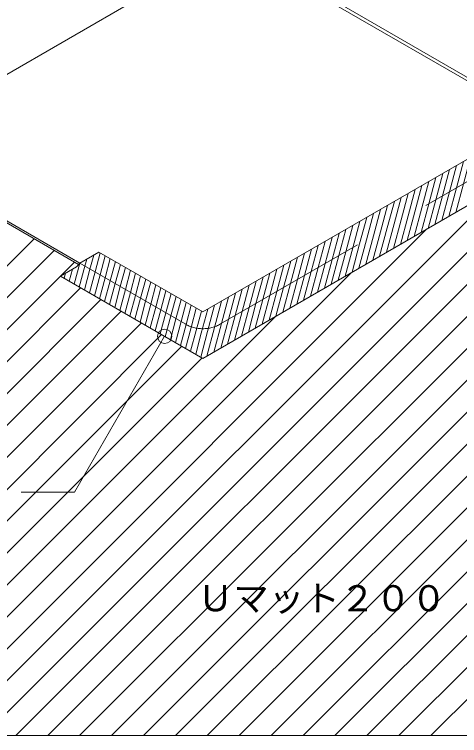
# Model space of a CAD drawing. Units: millimetres, scale not verified. Extents: x -1380 to 1380, y -955 to 955.
# Drawn here: x -178.9 to 71.5, y -507.5 to -101.5 of the extents above; entities that cross this region are included whole.
import ezdxf
from ezdxf.enums import TextEntityAlignment as Align

# ---------------------------------------------------------------- set-up
doc = ezdxf.new("R2010")
doc.units = ezdxf.units.MM
doc.header["$LTSCALE"] = 7
doc.linetypes.add('USER1', pattern=[19.05, 12.7, -6.35])
for name, color, linetype, lineweight in [('0-0_0', 7, 'Continuous', 18), ('0-2_BOUSUI', 1, 'Continuous', 18), ('0-3_MOJI', 7, 'Continuous', 18), ('0-4_HATCH', 9, 'Continuous', 18), ('0-5_KANAMONO', 4, 'Continuous', 18), ('0-6_BUHIN', 7, 'Continuous', 9)]:
    doc.layers.add(name, color=color, linetype=linetype, lineweight=lineweight)
doc.styles.add('ＭＳ ゴシック', font='')
doc.styles.get('ＭＳ ゴシック').set_extended_font_data('MS Gothic')

msp = doc.modelspace()

# ---------------------------------------------------------------- linework, layer by layer
at = {"layer": '0-0_0', "lineweight": 9}
msp.add_lwpolyline([(-690, 387.514), (690, 387.514), (690, -507.486), (-690, -507.486)], close=True, dxfattribs=at)
at = {"layer": '0-2_BOUSUI'}
for points in [[(-131.368, -235.297), (-72.911, -269.047), (153.122, -138.547)], [(-131.368, -235.297), (-142.193, -241.547), (-143.925, -243.647), (-153.018, -248.897), (-72.911, -295.147), (174.772, -152.147)]]:
    msp.add_lwpolyline(points, dxfattribs=at)
at = {"layer": '0-3_MOJI'}
msp.add_lwpolyline([(-94.4, -282.74), (-145.058, -370.483), (-175.058, -370.483)], dxfattribs=at)
msp.add_circle((-94.4, -282.74), 4, dxfattribs=at)
at = {"layer": '0-4_HATCH'}
for p, q in [((-106.316, -507.486), (255.341, -145.829)), ((-178.159, -507.486), (176.299, -153.029)), ((-124.277, -507.486), (231.652, -151.557)), ((-88.356, -507.486), (264.931, -154.2)), ((-160.198, -507.486), (187.686, -159.603)), ((-70.395, -507.486), (276.317, -160.774)), ((-142.237, -507.486), (199.072, -166.177)), ((-52.435, -507.486), (287.704, -167.348)), ((-196.119, -507.486), (137.976, -173.391)), ((-34.474, -507.486), (299.09, -173.922)), ((-16.514, -507.486), (310.477, -180.496)), ((1.447, -507.486), (321.863, -187.07)), ((19.407, -507.486), (333.25, -193.644)), ((-214.08, -507.486), (95.481, -197.926)), ((37.368, -507.486), (344.636, -200.218)), ((55.328, -507.486), (356.023, -206.792)), ((-232.04, -507.486), (52.986, -222.46)), ((-447.566, -507.486), (-167.89, -227.811)), ((-429.606, -507.486), (-156.504, -234.385)), ((-411.645, -507.486), (-145.117, -240.959)), ((-250.001, -507.486), (10.491, -246.995)), ((-150.956, -250.087), (-150.202, -247.271)), ((-148.11, -251.731), (-146.313, -245.026)), ((-393.685, -507.486), (-141.656, -255.457)), ((-375.724, -507.486), (-130.269, -262.031)), ((-357.764, -507.486), (-118.882, -268.605)), ((-267.961, -507.486), (-32.004, -271.529)), ((-339.803, -507.486), (-107.496, -275.179)), ((-321.843, -507.486), (-96.109, -281.753)), ((-303.882, -507.486), (-84.723, -288.327)), ((-285.922, -507.486), (-73.336, -294.901))]:
    msp.add_line(p, q, dxfattribs=at)
for points in [[(69.345, -213.015), (73.656, -196.926), (77.618, -182.139)], [(61.568, -217.505), (65.879, -201.416), (69.841, -186.629)], [(65.457, -215.26), (69.768, -199.171), (73.73, -184.384)], [(57.679, -219.75), (61.99, -203.662), (65.953, -188.874)], [(49.902, -224.241), (54.213, -208.152), (58.176, -193.364)], [(53.791, -221.996), (58.102, -205.907), (62.064, -191.119)], [(42.125, -228.731), (46.436, -212.642), (50.399, -197.854)], [(46.014, -226.486), (50.325, -210.397), (54.287, -195.609)], [(34.348, -233.221), (38.659, -217.132), (42.621, -202.344)], [(38.237, -230.976), (42.548, -214.887), (46.51, -200.099)], [(26.571, -237.711), (30.882, -221.622), (34.844, -206.834)], [(30.459, -235.466), (34.771, -219.377), (38.733, -204.589)], [(22.682, -239.956), (26.993, -223.867), (30.956, -209.079)], [(14.905, -244.446), (19.216, -228.357), (23.179, -213.57)], [(18.794, -242.201), (23.105, -226.112), (27.067, -211.324)], [(7.128, -248.936), (11.439, -232.847), (15.401, -218.06)], [(11.017, -246.691), (15.328, -230.602), (19.29, -215.815)], [(-0.649, -253.426), (3.662, -237.337), (7.624, -222.55)], [(3.24, -251.181), (7.551, -235.092), (11.513, -220.305)], [(-8.426, -257.917), (-4.115, -241.828), (-0.153, -227.04)], [(-4.538, -255.671), (-0.227, -239.583), (3.736, -224.795)], [(-12.315, -260.162), (-8.004, -244.073), (-4.041, -229.285)], [(-20.092, -264.652), (-15.781, -248.563), (-11.818, -233.775)], [(-16.203, -262.407), (-11.892, -246.318), (-7.93, -231.53)], [(-142.417, -255.018), (-139.261, -243.24), (-138.187, -239.234)], [(-139.57, -256.661), (-136.414, -244.883), (-134.299, -236.989)], [(-136.723, -258.305), (-133.567, -246.527), (-130.667, -235.702)], [(-133.877, -259.948), (-130.721, -248.17), (-127.82, -237.345)], [(-131.03, -261.592), (-127.874, -249.814), (-124.974, -238.989)], [(-27.869, -269.142), (-23.558, -253.053), (-19.596, -238.265)], [(-23.98, -266.897), (-19.669, -250.808), (-15.707, -236.02)], [(-145.263, -253.374), (-142.107, -241.596), (-142.076, -241.479)], [(-128.183, -263.235), (-125.028, -251.457), (-122.127, -240.632)], [(-125.337, -264.879), (-122.181, -253.101), (-119.28, -242.276)], [(-35.646, -273.632), (-31.335, -257.543), (-27.373, -242.755)], [(-31.758, -271.387), (-27.447, -255.298), (-23.484, -240.51)], [(-122.49, -266.522), (-119.334, -254.744), (-116.434, -243.919)], [(-119.644, -268.166), (-116.488, -256.388), (-113.587, -245.563)], [(-116.797, -269.809), (-113.641, -258.031), (-110.74, -247.206)], [(-43.423, -278.122), (-39.112, -262.033), (-35.15, -247.246)], [(-39.535, -275.877), (-35.224, -259.788), (-31.261, -245)], [(-113.95, -271.453), (-110.794, -259.675), (-107.894, -248.85)], [(-111.104, -273.096), (-107.948, -261.318), (-105.047, -250.493)], [(-47.312, -280.367), (-43.001, -264.278), (-39.038, -249.491)], [(-108.257, -274.74), (-105.101, -262.962), (-102.2, -252.137)], [(-105.41, -276.383), (-102.254, -264.605), (-99.354, -253.78)], [(-102.564, -278.027), (-99.408, -266.249), (-96.507, -255.424)], [(-55.089, -284.857), (-50.778, -268.768), (-46.816, -253.981)], [(-51.2, -282.612), (-46.889, -266.523), (-42.927, -251.736)], [(-99.717, -279.67), (-96.561, -267.892), (-93.661, -257.067)], [(-96.871, -281.314), (-93.715, -269.536), (-90.814, -258.711)], [(-62.866, -289.347), (-58.555, -273.258), (-54.593, -258.471)], [(-58.978, -287.102), (-54.666, -271.013), (-50.704, -256.226)], [(-94.024, -282.957), (-90.868, -271.179), (-87.967, -260.354)], [(-91.177, -284.601), (-88.021, -272.823), (-85.121, -261.998)], [(-88.331, -286.244), (-85.175, -274.466), (-82.274, -263.641)], [(-70.643, -293.838), (-66.332, -277.749), (-62.37, -262.961)], [(-66.755, -291.593), (-62.444, -275.504), (-58.481, -260.716)], [(-85.484, -287.888), (-82.328, -276.11), (-79.427, -265.285)], [(-82.637, -289.531), (-79.481, -277.753), (-76.581, -266.928)], [(-76.944, -292.818), (-73.788, -281.04), (-70.147, -267.451)], [(-74.097, -294.462), (-70.221, -279.994), (-66.258, -265.206)], [(-79.791, -291.175), (-76.635, -279.397), (-73.734, -268.572)]]:
    msp.add_lwpolyline(points, dxfattribs=at)
at = {"layer": '0-5_KANAMONO', "linetype": 'USER1'}
for p, q in [((-62.911, -275.773), (292.863, -70.367)), ((-142.193, -241.547), (-82.911, -275.773))]:
    msp.add_line(p, q, dxfattribs=at)
at = {"layer": '0-5_KANAMONO'}
for p, q in [((-254.776, -176.547), (-82.871, -77.298)), ((-202.272, -206.86), (-142.193, -241.547)), ((-203.051, -207.51), (-142.808, -242.292))]:
    msp.add_line(p, q, dxfattribs=at)
at = {"layer": '0-5_KANAMONO', "linetype": 'USER1'}
msp.add_arc((-72.911, -258.453), 20, 240, 300, dxfattribs=at)
at = {"layer": '0-6_BUHIN'}
msp.add_lwpolyline([(98.995, -150.297), (98.995, -152.297), (-11.77, -88.347), (-83.337, -55.291), (-83.509, -53.201), (-11.856, -86.297)], close=True, dxfattribs=at)

# ---------------------------------------------------------------- texts
at = {"layer": '0-3_MOJI', "style": 'ＭＳ ゴシック'}
msp.add_text('Ｕマット２００', height=14.66, dxfattribs=at).set_placement((-75.809, -441.893), align=Align.BOTTOM_LEFT)

doc.saveas('drawing.dxf')
